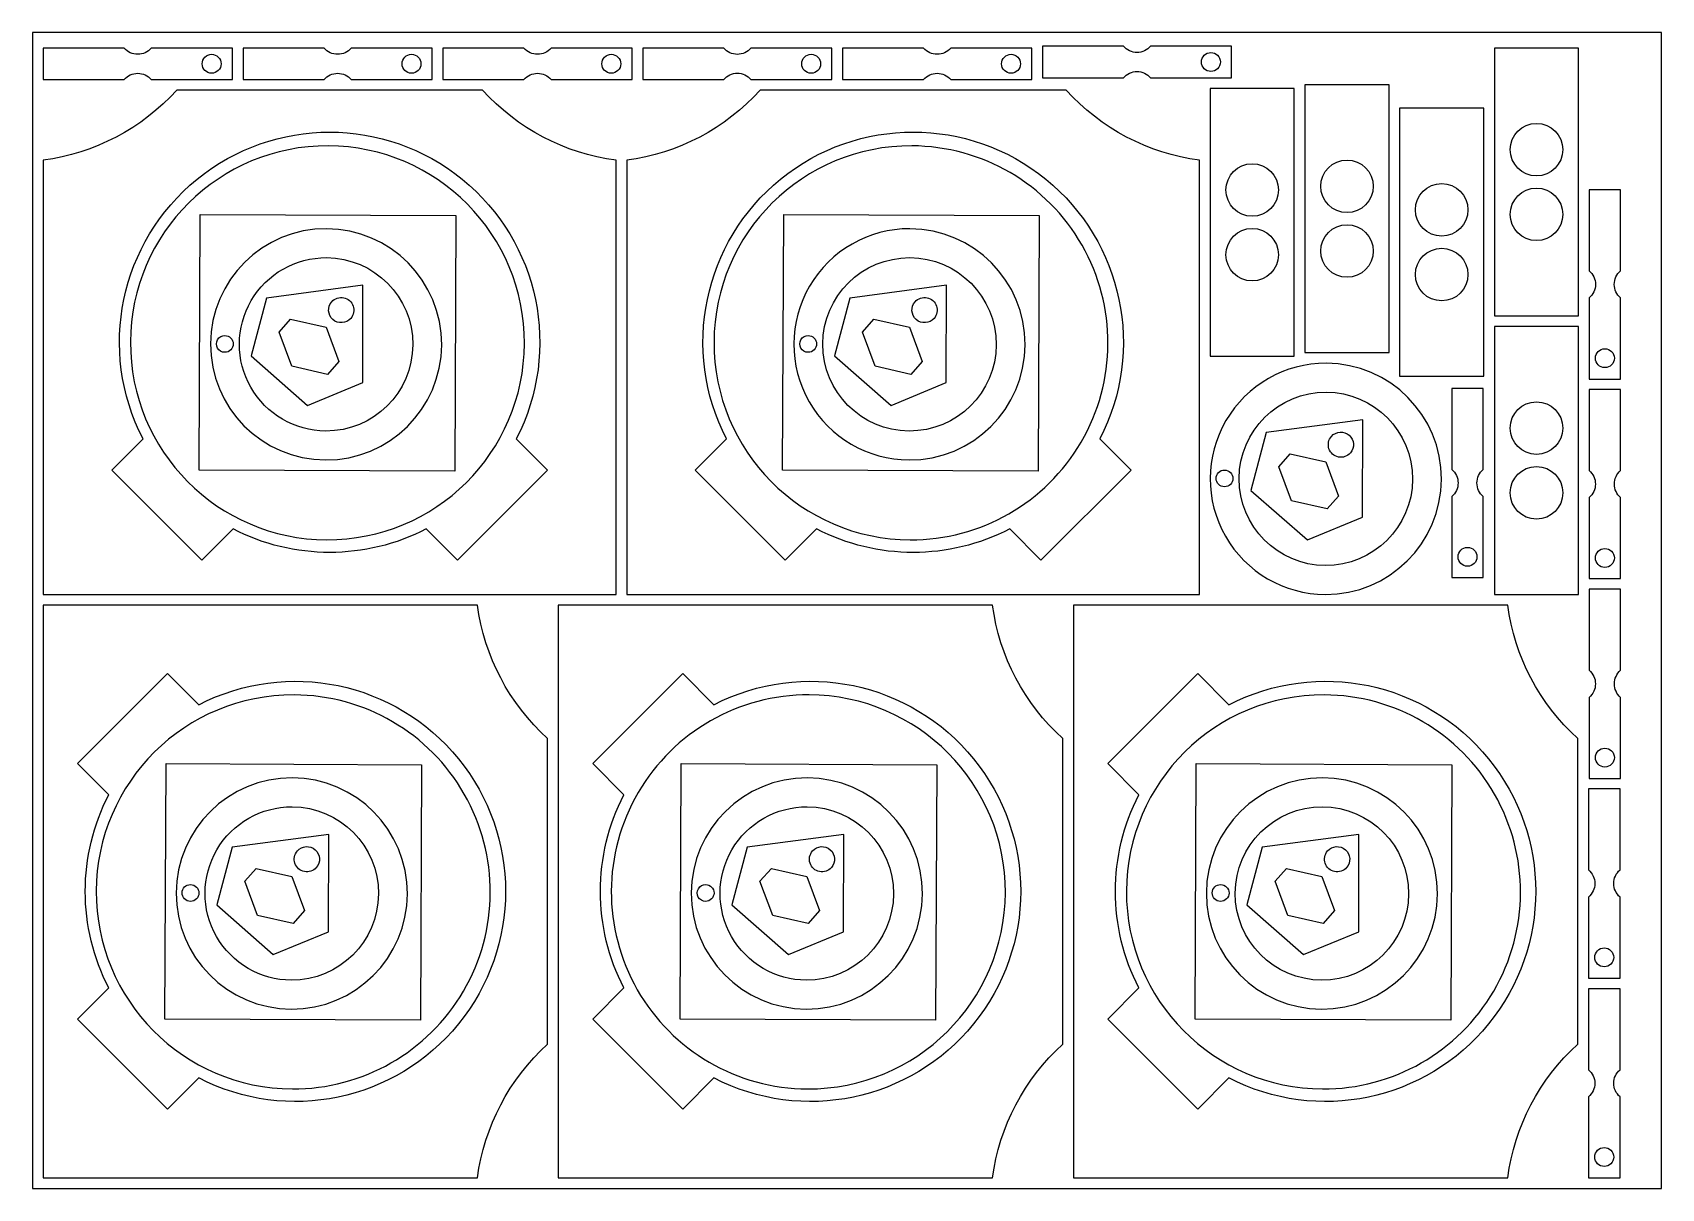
# Model space of a CAD drawing. Header units: metres. Extents: x 0 to 1550, y 0 to 1100.
import ezdxf

# ---------------------------------------------------------------- set-up
doc = ezdxf.new("R2010")
doc.units = ezdxf.units.M

msp = doc.modelspace()

# ---------------------------------------------------------------- linework, layer by layer
for points in [[(0, 0), (1550, 0), (1550, 1100), (0, 1100)], [(1391.1, 830.3), (1471.1, 830.3), (1471.1, 1085.3), (1391.1, 1085.3)], [(1120.6, 791.9), (1200.6, 791.9), (1200.6, 1046.9), (1120.6, 1046.9)], [(1210.8, 795.4), (1290.8, 795.4), (1290.8, 1050.4), (1210.8, 1050.4)], [(1300.9, 773), (1380.9, 773), (1380.9, 1028), (1300.9, 1028)], [(159.5, 926.9), (402.8, 925.8), (401.7, 682.6), (158.5, 683.7)], [(714.8, 926.9), (958, 925.8), (956.9, 682.6), (713.7, 683.7)], [(261.7, 745.2), (314.3, 766.9), (314.4, 859.5), (222.6, 847.3), (207.9, 792.4)], [(816.9, 745.2), (869.5, 766.9), (869.6, 859.5), (777.7, 847.3), (763.1, 792.4)], [(280.6, 774.7), (246.8, 782.4), (234.7, 814.9), (245.5, 827.2), (279.3, 819.5), (291.4, 787)], [(835.7, 774.7), (801.9, 782.4), (789.8, 814.9), (800.6, 827.2), (834.4, 819.5), (846.5, 787)], [(1391.1, 565.3), (1471.1, 565.3), (1471.1, 820.3), (1391.1, 820.3)], [(1213.1, 617.1), (1265.7, 638.8), (1265.8, 731.5), (1173.9, 719.3), (1159.3, 664.3)], [(1231.9, 646.6), (1198.1, 654.3), (1186, 686.8), (1196.8, 699.2), (1230.6, 691.4), (1242.7, 658.9)], [(127, 404.3), (370.2, 403.2), (369.1, 160), (125.9, 161.1)], [(617.1, 404.3), (860.4, 403.2), (859.3, 160), (616.1, 161.1)], [(1107.3, 404.3), (1350.5, 403.2), (1349.5, 160), (1106.2, 161.1)], [(229.1, 222.6), (281.7, 244.3), (281.8, 336.9), (189.9, 324.8), (175.3, 269.8)], [(719.2, 222.6), (771.8, 244.3), (771.9, 336.9), (680, 324.8), (665.4, 269.8)], [(1209.4, 222.6), (1262, 244.3), (1262.1, 336.9), (1170.2, 324.8), (1155.6, 269.8)], [(247.9, 252.1), (214.1, 259.8), (202, 292.3), (212.8, 304.6), (246.6, 296.9), (258.7, 264.4)], [(738.1, 252.1), (704.3, 259.8), (692.2, 292.3), (703, 304.6), (736.8, 296.9), (748.9, 264.4)], [(1228.2, 252.1), (1194.4, 259.8), (1182.3, 292.3), (1193.1, 304.6), (1226.9, 296.9), (1239, 264.4)]]:
    msp.add_lwpolyline(points, close=True)
for points in [[(190.1, 1055.3), (190.1, 1085.3), (113, 1085.3, -0.464677), (87.2, 1085.3), (10.1, 1085.3), (10.1, 1055.3), (87.2, 1055.3, -0.464677), (113, 1055.3)], [(380.3, 1055.3), (380.3, 1085.3), (303.2, 1085.3, -0.464677), (277.4, 1085.3), (200.3, 1085.3), (200.3, 1055.3), (277.4, 1055.3, -0.464677), (303.2, 1055.3)], [(570.5, 1055.3), (570.5, 1085.3), (493.4, 1085.3, -0.464677), (467.6, 1085.3), (390.5, 1085.3), (390.5, 1055.3), (467.6, 1055.3, -0.464677), (493.4, 1055.3)], [(760.6, 1055.3), (760.6, 1085.3), (683.6, 1085.3, -0.464677), (657.7, 1085.3), (580.6, 1085.3), (580.6, 1055.3), (657.7, 1055.3, -0.464677), (683.6, 1055.3)], [(950.8, 1055.3), (950.8, 1085.3), (873.7, 1085.3, -0.464677), (847.9, 1085.3), (770.8, 1085.3), (770.8, 1055.3), (847.9, 1055.3, -0.464677), (873.7, 1055.3)], [(1141, 1057), (1141, 1087), (1063.9, 1087, -0.464677), (1038.1, 1087), (961, 1087), (961, 1057), (1038.1, 1057, -0.464677), (1063.9, 1057)], [(179.4, 1070.3, -1), (161.4, 1070.3, -1)], [(369.6, 1070.3, -1), (351.6, 1070.3, -1)], [(559.7, 1070.3, -1), (541.7, 1070.3, -1)], [(749.9, 1070.3, -1), (731.9, 1070.3, -1)], [(940.1, 1070.3, -1), (922.1, 1070.3, -1)], [(1130.3, 1072, -1), (1112.3, 1072, -1)], [(555.2, 565.3), (555.2, 978.5, -0.17797), (428.2, 1045.3), (137.2, 1045.3, -0.17797), (10.1, 978.5), (10.1, 565.3)], [(1110.5, 565.3), (1110.5, 978.5, -0.17797), (983.5, 1045.3), (692.4, 1045.3, -0.17797), (565.4, 978.5), (565.4, 565.3)], [(1431.1, 963.6, -1), (1431.1, 1013.6, -1)], [(460.3, 713.4), (490, 683.7), (404.3, 597.9), (374.6, 627.6, -0.243393), (190.8, 627.6), (161.1, 597.9), (75.4, 683.7), (105.1, 713.4, -1.643381)], [(281.4, 992.2, 1), (279.8, 617.3, 1)], [(1015.6, 713.4), (1045.3, 683.7), (959.6, 597.9), (929.9, 627.6, -0.243393), (746, 627.6), (716.3, 597.9), (630.6, 683.7), (660.3, 713.4, -1.643381)], [(836.7, 992.2, 1), (835.1, 617.3, 1)], [(1250.8, 928.7, -1), (1250.8, 978.7, -1)], [(1160.6, 925.2, -1), (1160.6, 975.2, -1)], [(1340.9, 906.3, -1), (1340.9, 956.3, -1)], [(1431.1, 902, -1), (1431.1, 952, -1)], [(1481.2, 770.3), (1511.2, 770.3), (1511.2, 847.4, -0.464677), (1511.2, 873.3), (1511.2, 950.3), (1481.2, 950.3), (1481.2, 873.3, -0.464677), (1481.2, 847.4)], [(1250.8, 867.1, -1), (1250.8, 917.1, -1)], [(279.8, 913.3, 1), (278.8, 693.3, 1)], [(834.9, 913.3, 1), (834, 693.3, 1)], [(1160.6, 863.6, -1), (1160.6, 913.6, -1)], [(279.7, 885.8, -1), (278.9, 720.8, -1)], [(834.8, 885.8, -1), (834.1, 720.8, -1)], [(1340.9, 844.7, -1), (1340.9, 894.7, -1)], [(302.7, 828, -1), (284.7, 843.8, -1)], [(857.8, 828, -1), (839.8, 843.8, -1)], [(183, 811.7, -1), (182.9, 795.7, -1)], [(738.1, 811.7, -1), (738, 795.7, -1)], [(1496.2, 781.1, -1), (1496.2, 799.1, -1)], [(1231.1, 785.3, 1), (1230.2, 565.3, 1)], [(1350.5, 581.4), (1380.5, 581.4), (1380.5, 658.4, -0.464677), (1380.5, 684.3), (1380.5, 761.4), (1350.5, 761.4), (1350.5, 684.3, -0.464677), (1350.5, 658.4)], [(1481.2, 580.3), (1511.2, 580.3), (1511.2, 657.4, -0.464677), (1511.2, 683.2), (1511.2, 760.3), (1481.2, 760.3), (1481.2, 683.2, -0.464677), (1481.2, 657.4)], [(1231, 757.8, -1), (1230.3, 592.8, -1)], [(1431.1, 698.6, -1), (1431.1, 748.6, -1)], [(1254, 699.9, -1), (1236, 715.7, -1)], [(1134.3, 683.7, -1), (1134.2, 667.7, -1)], [(1431.1, 637, -1), (1431.1, 687, -1)], [(1365.5, 592.1, -1), (1365.5, 610.1, -1)], [(1496.2, 591, -1), (1496.2, 609, -1)], [(1481.2, 390.2), (1511.2, 390.2), (1511.2, 467.3, -0.464677), (1511.2, 493.1), (1511.2, 570.2), (1481.2, 570.2), (1481.2, 493.1, -0.464677), (1481.2, 467.3)], [(10.1, 10.1), (423.4, 10.1, -0.17797), (490.1, 137.2), (490.1, 428.2, -0.17797), (423.4, 555.2), (10.1, 555.2)], [(500.3, 10.1), (913.5, 10.1, -0.17797), (980.3, 137.2), (980.3, 428.2, -0.17797), (913.5, 555.2), (500.3, 555.2)], [(990.4, 10.1), (1403.7, 10.1, -0.17797), (1470.4, 137.2), (1470.4, 428.2, -0.17797), (1403.7, 555.2), (990.4, 555.2)], [(158.2, 105.1), (128.5, 75.4), (42.8, 161.1), (72.5, 190.8, -0.243393), (72.5, 374.6), (42.8, 404.3), (128.5, 490), (158.2, 460.3, -1.643381)], [(648.4, 105.1), (618.7, 75.4), (533, 161.1), (562.7, 190.8, -0.243393), (562.7, 374.6), (533, 404.3), (618.7, 490), (648.4, 460.3, -1.643381)], [(1138.5, 105.1), (1108.8, 75.4), (1023.1, 161.1), (1052.8, 190.8, -0.243393), (1052.8, 374.6), (1023.1, 404.3), (1108.8, 490), (1138.5, 460.3, -1.643381)], [(248.9, 469.7, 1), (247.2, 94.7, 1)], [(739, 469.7, 1), (737.4, 94.7, 1)], [(1229.2, 469.7, 1), (1227.6, 94.7, 1)], [(1496.2, 401, -1), (1496.2, 419, -1)], [(247.1, 390.7, 1), (246.2, 170.7, 1)], [(737.3, 390.7, 1), (736.3, 170.7, 1)], [(1227.4, 390.7, 1), (1226.5, 170.7, 1)], [(1480.6, 200.2), (1510.6, 200.2), (1510.6, 277.3, -0.464677), (1510.6, 303.1), (1510.6, 380.2), (1480.6, 380.2), (1480.6, 303.1, -0.464677), (1480.6, 277.3)], [(247, 363.2, -1), (246.3, 198.2, -1)], [(737.1, 363.2, -1), (736.4, 198.2, -1)], [(1227.3, 363.2, -1), (1226.6, 198.2, -1)], [(270, 305.4, -1), (252, 321.2, -1)], [(760.2, 305.4, -1), (742.2, 321.2, -1)], [(1250.4, 305.4, -1), (1232.3, 321.2, -1)], [(150.3, 289.2, -1), (150.2, 273.2, -1)], [(640.5, 289.2, -1), (640.4, 273.2, -1)], [(1130.6, 289.2, -1), (1130.5, 273.2, -1)], [(1495.6, 210.9, -1), (1495.6, 228.9, -1)], [(1480.6, 10.1), (1510.6, 10.1), (1510.6, 87.2, -0.464677), (1510.6, 113), (1510.6, 190.1), (1480.6, 190.1), (1480.6, 113, -0.464677), (1480.6, 87.2)], [(1495.6, 20.9, -1), (1495.6, 38.9, -1)]]:
    msp.add_lwpolyline(points, format="xyb", close=True)

doc.saveas('drawing.dxf')
